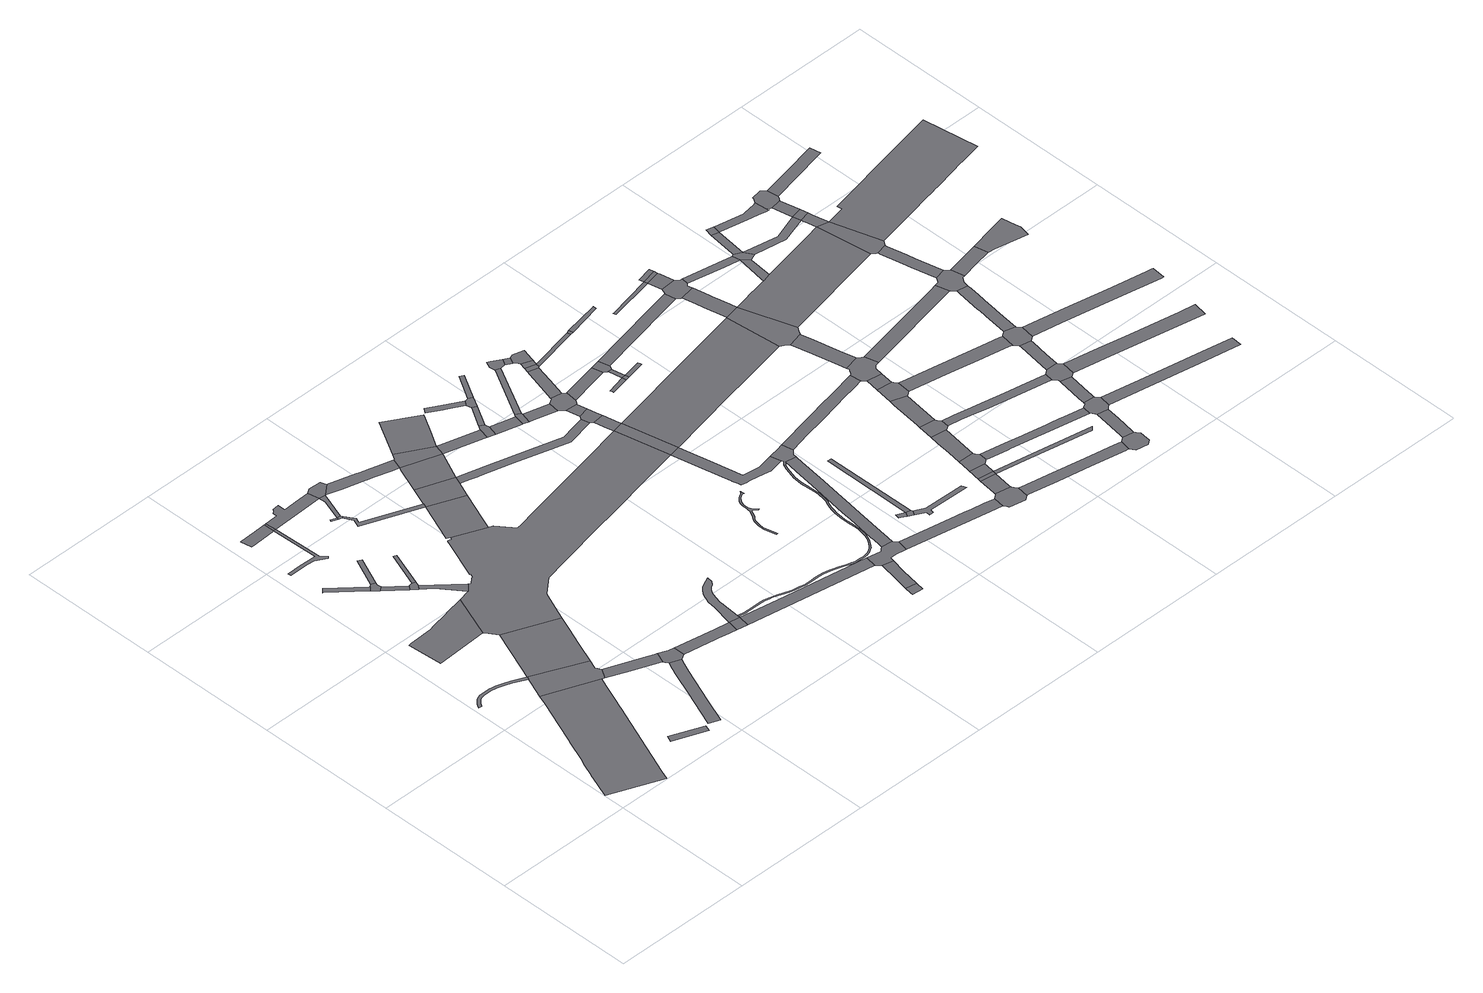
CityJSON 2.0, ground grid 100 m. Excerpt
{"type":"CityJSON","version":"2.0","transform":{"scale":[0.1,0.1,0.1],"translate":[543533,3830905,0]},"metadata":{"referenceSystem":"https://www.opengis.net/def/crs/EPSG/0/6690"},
"CityObjects":{
"road1":{"type":"Road","attributes":{"function":"3","RoadStructureAttribute.sectionType":"1"},"geometry":[{"type":"MultiSurface","lod":"1","boundaries":[[[0,1,2,3,4,5,6,7,8,9,10,11,12,13,14,15,16,17,18,19,20,21,22]]]}]},
"road2":{"type":"Road","attributes":{"RoadStructureAttribute.sectionType":"1"},"geometry":[{"type":"MultiSurface","lod":"1","boundaries":[[[23,24,25,26,27,28,29,30,31,32,33,34,35,36,37,38,39,40,41,42,43,44,45,46,47,48,49,50,51]]]}]},
"road3":{"type":"Road","attributes":{"RoadStructureAttribute.sectionType":"1"},"geometry":[{"type":"MultiSurface","lod":"1","boundaries":[[[52,53,54,55,56]]]}]},
"road4":{"type":"Road","geometry":[{"type":"MultiSurface","lod":"1","boundaries":[[[51,50,57,0,22,58,59,60,61]]]}]},
"road5":{"type":"Road","attributes":{"function":"3","RoadStructureAttribute.sectionType":"1"},"geometry":[{"type":"MultiSurface","lod":"1","boundaries":[[[62,63,64,65,66,67,68,69,70,71]]]}]},
"road6":{"type":"Road","attributes":{"RoadStructureAttribute.sectionType":"1"},"geometry":[{"type":"MultiSurface","lod":"1","boundaries":[[[72,73,74,75,76,77]]]}]},
"road7":{"type":"Road","geometry":[{"type":"MultiSurface","lod":"1","boundaries":[[[78,77,76,79,80,81,82,83,84]]]}]},
"road8":{"type":"Road","attributes":{"function":"3","RoadStructureAttribute.sectionType":"1"},"geometry":[{"type":"MultiSurface","lod":"1","boundaries":[[[85,86,87,51,61,88,89,90]]]}]},
"road9":{"type":"Road","attributes":{"RoadStructureAttribute.sectionType":"1"},"geometry":[{"type":"MultiSurface","lod":"1","boundaries":[[[91,92,93,94,95,96,97,98,99,100,101,102]]]}]},
"road10":{"type":"Road","attributes":{"RoadStructureAttribute.sectionType":"1"},"geometry":[{"type":"MultiSurface","lod":"1","boundaries":[[[80,79,103,104]]]}]},
"road11":{"type":"Road","attributes":{"RoadStructureAttribute.sectionType":"1"},"geometry":[{"type":"MultiSurface","lod":"1","boundaries":[[[105,106,107,108,109,110,111,112,113,114,115,116,117,118]]]}]},
"road12":{"type":"Road","attributes":{"RoadStructureAttribute.sectionType":"1"},"geometry":[{"type":"MultiSurface","lod":"1","boundaries":[[[119,120,121,122,123,124,125,98]]]}]},
"road13":{"type":"Road","attributes":{"RoadStructureAttribute.sectionType":"1"},"geometry":[{"type":"MultiSurface","lod":"1","boundaries":[[[126,127,59,58,128,129,130,131]]]}]},
"road14":{"type":"Road","attributes":{"RoadStructureAttribute.sectionType":"1"},"geometry":[{"type":"MultiSurface","lod":"1","boundaries":[[[132,133,134,135,78,84]]]}]},
"road15":{"type":"Road","geometry":[{"type":"MultiSurface","lod":"1","boundaries":[[[136,137,138,104,103,139,140,141]]]}]},
"road16":{"type":"Road","geometry":[{"type":"MultiSurface","lod":"1","boundaries":[[[142,119,98,97]]]}]},
"road17":{"type":"Road","geometry":[{"type":"MultiSurface","lod":"1","boundaries":[[[140,139,143,144,145]]]}]},
"road18":{"type":"Road","attributes":{"RoadStructureAttribute.sectionType":"1"},"geometry":[{"type":"MultiSurface","lod":"1","boundaries":[[[146,147,148,149,136,141]]]}]},
"road19":{"type":"Road","geometry":[{"type":"MultiSurface","lod":"1","boundaries":[[[150,151,131,130,152,105,118,153,154]]]}]},
"road20":{"type":"Road","attributes":{"RoadStructureAttribute.sectionType":"1"},"geometry":[{"type":"MultiSurface","lod":"1","boundaries":[[[155,156,157,158,159,160,161,162,142,97,163,164,165]]]}]},
"road21":{"type":"Road","geometry":[{"type":"MultiSurface","lod":"1","boundaries":[[[166,167,168,169]]]}]},
"road22":{"type":"Road","geometry":[{"type":"MultiSurface","lod":"1","boundaries":[[[169,168,170,171,172]]]}]},
"road23":{"type":"Road","attributes":{"RoadStructureAttribute.sectionType":"1"},"geometry":[{"type":"MultiSurface","lod":"1","boundaries":[[[164,173,169,172,174]]]}]},
"road24":{"type":"Road","attributes":{"RoadStructureAttribute.sectionType":"1"},"geometry":[{"type":"MultiSurface","lod":"1","boundaries":[[[175,154,153,176,177,178,179]]]}]},
"road25":{"type":"Road","geometry":[{"type":"MultiSurface","lod":"1","boundaries":[[[180,181,165,164,174,182,183,184,185]]]}]},
"road26":{"type":"Road","attributes":{"RoadStructureAttribute.sectionType":"1"},"geometry":[{"type":"MultiSurface","lod":"1","boundaries":[[[186,187,171,170,188,189,190,191]]]}]},
"road27":{"type":"Road","geometry":[{"type":"MultiSurface","lod":"1","boundaries":[[[179,178,192,193]]]}]},
"road28":{"type":"Road","attributes":{"function":"3","RoadStructureAttribute.sectionType":"1"},"geometry":[{"type":"MultiSurface","lod":"1","boundaries":[[[190,194,195,196,197,198]]]}]},
"road29":{"type":"Road","attributes":{"RoadStructureAttribute.sectionType":"1"},"geometry":[{"type":"MultiSurface","lod":"1","boundaries":[[[199,200,201,202,203,183,182,204,205,206,207,208,209,210,211,212]]]}]},
"road30":{"type":"Road","geometry":[{"type":"MultiSurface","lod":"1","boundaries":[[[213,214,215,216,217,218,219,220,221,222,223,224,225,226,227,228,229,230,231,232,179,193]]]}]},
"road31":{"type":"Road","attributes":{"RoadStructureAttribute.sectionType":"1"},"geometry":[{"type":"MultiSurface","lod":"1","boundaries":[[[195,233,234,235,236,237,238,239,240,241,242,243,244,145,144,62,71,245,85,90,246,247,248,249,250,251,252,253,254,255,256,257,258,259,260,261,262,263,264,265,266,267,268,196]]]}]},
"road32":{"type":"Road","geometry":[{"type":"MultiSurface","lod":"1","boundaries":[[[269,270,191,190,198,271,272]]]}]},
"road33":{"type":"Road","attributes":{"function":"3","RoadStructureAttribute.sectionType":"1"},"geometry":[{"type":"MultiSurface","lod":"1","boundaries":[[[211,273,269,272,274,275]]]}]},
"road34":{"type":"Road","geometry":[{"type":"MultiSurface","lod":"1","boundaries":[[[276,277,212,211,275,278]]]}]},
"road35":{"type":"Road","attributes":{"RoadStructureAttribute.sectionType":"1"},"geometry":[{"type":"MultiSurface","lod":"1","boundaries":[[[279,193,192,280,281]]]}]},
"road36":{"type":"Road","attributes":{"function":"3","RoadStructureAttribute.sectionType":"1"},"geometry":[{"type":"MultiSurface","lod":"1","boundaries":[[[282,276,278,283,284,285]]]}]},
"road37":{"type":"Road","attributes":{"RoadStructureAttribute.sectionType":"1"},"geometry":[{"type":"MultiSurface","lod":"1","boundaries":[[[286,278,275,287,288,289]]]}]},
"road38":{"type":"Road","geometry":[{"type":"MultiSurface","lod":"1","boundaries":[[[290,291,292,293,294,295,296,297,298,299,300,301,302,303,304,305,306,307,308,309,310,311,312,313,314,315,316,317,318,319,320,321,322,323,324,325,326,327,328,329,330,331,332,333,334,335,336,337,338,339,340,341,342,343,344,345,346,347,348,349,350,351,352,353,354,355,356,357,358,359,360,361,362,363,364,365,366,367,368,369,370,371,372,373,374,375,376,377,378,379,380,381,382,383,384,385,386,387,388,389,390,391,392,393,394,395,396,397,398,399,400,401,402,403,404,405,406,407,408,409,410,411,412,413,414,415,416,417,418,419,420,421,422,423]]]}]},
"road39":{"type":"Road","attributes":{"RoadStructureAttribute.sectionType":"1"},"geometry":[{"type":"MultiSurface","lod":"1","boundaries":[[[424,425,426,427,428,429,272,271,430,431,432,433,434,435,436,437]]]}]},
"road40":{"type":"Road","geometry":[{"type":"MultiSurface","lod":"1","boundaries":[[[438,439,440,441,442,443]]]}]},
"road41":{"type":"Road","geometry":[{"type":"MultiSurface","lod":"1","boundaries":[[[444,445,289,288,446,447,448,449]]]}]},
"road42":{"type":"Road","attributes":{"RoadStructureAttribute.sectionType":"1"},"geometry":[{"type":"MultiSurface","lod":"1","boundaries":[[[450,451,452,453,454,455,456,438,443,457,458,459,460,461,462]]]}]},
"road43":{"type":"Road","attributes":{"RoadStructureAttribute.sectionType":"1"},"geometry":[{"type":"MultiSurface","lod":"1","boundaries":[[[463,464,465,466,467,468,469]]]}]},
"road44":{"type":"Road","attributes":{"RoadStructureAttribute.sectionType":"1"},"geometry":[{"type":"MultiSurface","lod":"1","boundaries":[[[470,444,449,471]]]}]},
"road45":{"type":"Road","attributes":{"RoadStructureAttribute.sectionType":"1"},"geometry":[{"type":"MultiSurface","lod":"1","boundaries":[[[472,473,447,446,474,475,476]]]}]},
"road46":{"type":"Road","geometry":[{"type":"MultiSurface","lod":"1","boundaries":[[[477,478,479,480,481,482,483,484,485,486,487,488,489,490,491,492,493,494,495,496,497,498,499,500,501,502,503,504,505,506,507,508,509,510,511,512,513,514,515,516,517,518,519,520,521,522,523,524,525,526,527,528,529,530,531,532,533,534,535,536,537,538,539,540,541,542,543,544,545,546]]]}]},
"road47":{"type":"Road","geometry":[{"type":"MultiSurface","lod":"1","boundaries":[[[547,548,549,550,551,281,280,450,462,552,553,554,555,556,557]]]}]},
"road48":{"type":"Road","geometry":[{"type":"MultiSurface","lod":"1","boundaries":[[[558,559,560,469,468,561,562,470,471,563]]]}]},
"road49":{"type":"Road","geometry":[{"type":"MultiSurface","lod":"1","boundaries":[[[564,565,476,475,566,567,568]]]}]},
"road50":{"type":"Road","attributes":{"RoadStructureAttribute.sectionType":"1"},"geometry":[{"type":"MultiSurface","lod":"1","boundaries":[[[569,567,566,570,571,572]]]}]},
"road51":{"type":"Road","attributes":{"RoadStructureAttribute.sectionType":"1"},"geometry":[{"type":"MultiSurface","lod":"1","boundaries":[[[573,558,563,574]]]}]},
"road52":{"type":"Road","attributes":{"RoadStructureAttribute.sectionType":"1"},"geometry":[{"type":"MultiSurface","lod":"1","boundaries":[[[575,564,568,576]]]}]},
"road53":{"type":"Road","geometry":[{"type":"MultiSurface","lod":"1","boundaries":[[[577,261,260,578]]]}]},
"road54":{"type":"Road","attributes":{"RoadStructureAttribute.sectionType":"1"},"geometry":[{"type":"MultiSurface","lod":"1","boundaries":[[[579,580,581,582,583,261,577]]]}]},
"road55":{"type":"Road","geometry":[{"type":"MultiSurface","lod":"1","boundaries":[[[584,585,586,587,437,436,588,581,580]]]}]},
"road56":{"type":"Road","attributes":{"RoadStructureAttribute.sectionType":"1"},"geometry":[{"type":"MultiSurface","lod":"1","boundaries":[[[589,586,585,590]]]}]},
"road57":{"type":"Road","attributes":{"RoadStructureAttribute.sectionType":"1"},"geometry":[{"type":"MultiSurface","lod":"1","boundaries":[[[591,592,593,594,595,596,597,598,599,600,601,602,603,604,547,557,605,606,607,608,609,610,611,612]]]}]},
"road58":{"type":"Road","geometry":[{"type":"MultiSurface","lod":"1","boundaries":[[[613,614,615,572,571,616,589,590,617,618,619,620,621]]]}]},
"road59":{"type":"Road","attributes":{"RoadStructureAttribute.sectionType":"1"},"geometry":[{"type":"MultiSurface","lod":"1","boundaries":[[[622,623,624,625,626,627,628,578,260,629,630,631,632,633,634,635,636,637,638,639,640]]]}]},
"road60":{"type":"Road","geometry":[{"type":"MultiSurface","lod":"1","boundaries":[[[641,642,643,644,645]]]}]},
"road61":{"type":"Road","geometry":[{"type":"MultiSurface","lod":"1","boundaries":[[[645,644,646,647,648,649]]]}]},
"road62":{"type":"Road","attributes":{"RoadStructureAttribute.sectionType":"1"},"geometry":[{"type":"MultiSurface","lod":"1","boundaries":[[[650,651,652,613,621,653,654]]]}]},
"road63":{"type":"Road","attributes":{"RoadStructureAttribute.sectionType":"1"},"geometry":[{"type":"MultiSurface","lod":"1","boundaries":[[[655,656,657,658,659,660,661,662,556,555,663,664,665,666,667,668]]]}]},
"road64":{"type":"Road","geometry":[{"type":"MultiSurface","lod":"1","boundaries":[[[669,670,671,575,576,672,673,674,675,676,677]]]}]},
"road65":{"type":"Road","attributes":{"RoadStructureAttribute.sectionType":"1"},"geometry":[{"type":"MultiSurface","lod":"1","boundaries":[[[675,674,678,679]]]}]},
"road66":{"type":"Road","geometry":[{"type":"MultiSurface","lod":"1","boundaries":[[[680,650,654,681,682,683,684]]]}]},
"road67":{"type":"Road","geometry":[{"type":"MultiSurface","lod":"1","boundaries":[[[685,686,687,645,649]]]}]},
"road68":{"type":"Road","geometry":[{"type":"MultiSurface","lod":"1","boundaries":[[[688,689,690,640,639,691,290,423,692,693,591,612,694,695]]]}]},
"road69":{"type":"Road","attributes":{"RoadStructureAttribute.sectionType":"1"},"geometry":[{"type":"MultiSurface","lod":"1","boundaries":[[[696,680,684,697,698,699]]]}]},
"road70":{"type":"Road","attributes":{"RoadStructureAttribute.sectionType":"1"},"geometry":[{"type":"MultiSurface","lod":"1","boundaries":[[[700,701,702,703,620,619,704,705,706]]]}]},
"road71":{"type":"Road","geometry":[{"type":"MultiSurface","lod":"1","boundaries":[[[707,708,679,678,709,696,699,710,711]]]}]},
"road72":{"type":"Road","geometry":[{"type":"MultiSurface","lod":"1","boundaries":[[[712,713,714,715,716,717,718,647,646]]]}]},
"road73":{"type":"Road","geometry":[{"type":"MultiSurface","lod":"1","boundaries":[[[719,720,721,722,723]]]}]},
"road74":{"type":"Road","geometry":[{"type":"MultiSurface","lod":"1","boundaries":[[[724,719,723,725]]]}]},
"road75":{"type":"Road","attributes":{"RoadStructureAttribute.sectionType":"1"},"geometry":[{"type":"MultiSurface","lod":"1","boundaries":[[[726,719,724,727]]]}]},
"road76":{"type":"Road","geometry":[{"type":"MultiSurface","lod":"1","boundaries":[[[728,700,706,729,726,727,730,731]]]}]},
"road77":{"type":"Road","attributes":{"RoadStructureAttribute.sectionType":"1"},"geometry":[{"type":"MultiSurface","lod":"1","boundaries":[[[732,684,683,733]]]}]},
"road78":{"type":"Road","attributes":{"RoadStructureAttribute.sectionType":"1"},"geometry":[{"type":"MultiSurface","lod":"1","boundaries":[[[734,735,736,724,725]]]}]},
"road79":{"type":"Road","geometry":[{"type":"MultiSurface","lod":"1","boundaries":[[[737,738,739,740,668,667,741,742,743,744,745,746,747,748,749,750,751,752]]]}]},
"road80":{"type":"Road","attributes":{"RoadStructureAttribute.sectionType":"1"},"geometry":[{"type":"MultiSurface","lod":"1","boundaries":[[[753,754,755,756,757,758,577,578,759,760,761,762,763,764,765]]]}]},
"road81":{"type":"Road","attributes":{"RoadStructureAttribute.sectionType":"1"},"geometry":[{"type":"MultiSurface","lod":"1","boundaries":[[[766,767,737,752,768,769]]]}]},
"road82":{"type":"Road","geometry":[{"type":"MultiSurface","lod":"1","boundaries":[[[770,732,733,771]]]}]},
"road83":{"type":"Road","geometry":[{"type":"MultiSurface","lod":"1","boundaries":[[[772,766,769,773]]]}]},
"road84":{"type":"Road","attributes":{"RoadStructureAttribute.sectionType":"1"},"geometry":[{"type":"MultiSurface","lod":"1","boundaries":[[[774,775,776,772,773,777,778]]]}]},
"road85":{"type":"Road","attributes":{"RoadStructureAttribute.sectionType":"1"},"geometry":[{"type":"MultiSurface","lod":"1","boundaries":[[[779,780,781,782,783,688,695,784,785,786,787,788,789]]]}]},
"road86":{"type":"Road","geometry":[{"type":"MultiSurface","lod":"1","boundaries":[[[790,791,792,774,778,793,794,795,796,797,798,799,800]]]}]},
"road87":{"type":"Road","geometry":[{"type":"MultiSurface","lod":"1","boundaries":[[[801,802,803,804,770,771]]]}]},
"road88":{"type":"Road","attributes":{"RoadStructureAttribute.sectionType":"1"},"geometry":[{"type":"MultiSurface","lod":"1","boundaries":[[[805,806,807,790,800,808]]]}]},
"road89":{"type":"Road","attributes":{"RoadStructureAttribute.sectionType":"1"},"geometry":[{"type":"MultiSurface","lod":"1","boundaries":[[[809,810,811,812,813,814,728,731,815,816,817,818,819,820,821,822]]]}]},
"road90":{"type":"Road","geometry":[{"type":"MultiSurface","lod":"1","boundaries":[[[823,805,808,824,825,826,827,828,829,830]]]}]},
"road91":{"type":"Road","attributes":{"RoadStructureAttribute.sectionType":"1"},"geometry":[{"type":"MultiSurface","lod":"1","boundaries":[[[831,832,833,834,835,748,747,836,837,838,839,840,841,842,843]]]}]},
"road92":{"type":"Road","attributes":{"RoadStructureAttribute.sectionType":"1"},"geometry":[{"type":"MultiSurface","lod":"1","boundaries":[[[844,845,846,823,830,847]]]}]},
"road93":{"type":"Road","attributes":{"RoadStructureAttribute.sectionType":"1"},"geometry":[{"type":"MultiSurface","lod":"1","boundaries":[[[848,849,850,851,773,769]]]}]},
"road94":{"type":"Road","geometry":[{"type":"MultiSurface","lod":"1","boundaries":[[[852,844,847,853,854,855,856,857,858,859]]]}]},
"road95":{"type":"Road","attributes":{"RoadStructureAttribute.sectionType":"1"},"geometry":[{"type":"MultiSurface","lod":"1","boundaries":[[[860,861,862,863,864,865]]]}]},
"road96":{"type":"Road","attributes":{"RoadStructureAttribute.sectionType":"1"},"geometry":[{"type":"MultiSurface","lod":"1","boundaries":[[[866,852,859,867]]]}]},
"road97":{"type":"Road","attributes":{"RoadStructureAttribute.sectionType":"1"},"geometry":[{"type":"MultiSurface","lod":"1","boundaries":[[[868,869,870,871,872,873,874,875,797,796,876,877,878,879,880,881]]]}]},
"road98":{"type":"Road","geometry":[{"type":"MultiSurface","lod":"1","boundaries":[[[882,883,884,885,886,887,888,779,789,889,866,867,890,891,892,893,894,895,896]]]}]},
"road99":{"type":"Road","attributes":{"RoadStructureAttribute.sectionType":"1"},"geometry":[{"type":"MultiSurface","lod":"1","boundaries":[[[897,898,899,900,901,902,885,884]]]}]},
"road100":{"type":"Road","geometry":[{"type":"MultiSurface","lod":"1","boundaries":[[[903,904,753,765,905,906,900,899,907,908,909]]]}]},
"road101":{"type":"Road","attributes":{"RoadStructureAttribute.sectionType":"1"},"geometry":[{"type":"MultiSurface","lod":"1","boundaries":[[[910,911,912,913,914,915,916,917,918,904,903]]]}]},
"road102":{"type":"Road","geometry":[{"type":"MultiSurface","lod":"1","boundaries":[[[919,920,921,922,923,924,925,809,822,926,915,914,927,928,929,930,931]]]}]},
"road103":{"type":"Road","attributes":{"RoadStructureAttribute.sectionType":"1"},"geometry":[{"type":"MultiSurface","lod":"1","boundaries":[[[932,933,934,935,936,827,826,937,938,939,940,941,942,943]]]}]},
"road104":{"type":"Road","attributes":{"RoadStructureAttribute.sectionType":"1"},"geometry":[{"type":"MultiSurface","lod":"1","boundaries":[[[944,945,865,946,923,922]]]}]},
"road105":{"type":"Road","geometry":[{"type":"MultiSurface","lod":"1","boundaries":[[[947,860,865,945]]]}]},
"road106":{"type":"Road","geometry":[{"type":"MultiSurface","lod":"1","boundaries":[[[948,949,950,860,947]]]}]},
"road107":{"type":"Road","geometry":[{"type":"MultiSurface","lod":"1","boundaries":[[[951,952,843,842,953,954,955,956,957,958,959]]]}]},
"road108":{"type":"Road","attributes":{"RoadStructureAttribute.sectionType":"1"},"geometry":[{"type":"MultiSurface","lod":"1","boundaries":[[[960,961,951,959,962,963,964,965]]]}]},
"road109":{"type":"Road","attributes":{"RoadStructureAttribute.sectionType":"1"},"geometry":[{"type":"MultiSurface","lod":"1","boundaries":[[[966,967,968,969,856,855,970,971,972,973,974,975,976,977]]]}]},
"road110":{"type":"Road","geometry":[{"type":"MultiSurface","lod":"1","boundaries":[[[978,979,980,881,880,981,982,983,960,965,984,985,986,987,988,989]]]}]},
"road111":{"type":"Road","attributes":{"RoadStructureAttribute.sectionType":"1"},"geometry":[{"type":"MultiSurface","lod":"1","boundaries":[[[990,931,930,991,992,993,994]]]}]},
"road112":{"type":"Road","attributes":{"RoadStructureAttribute.sectionType":"1"},"geometry":[{"type":"MultiSurface","lod":"1","boundaries":[[[995,996,997,998,999,978,989,1000,1001,1002,1003,1004]]]}]},
"road113":{"type":"Road","attributes":{"RoadStructureAttribute.sectionType":"1"},"geometry":[{"type":"MultiSurface","lod":"1","boundaries":[[[1005,1006,1007,1008,1009,896,895,1010,1011,1012,1013,1014]]]}]},
"road114":{"type":"Road","attributes":{"RoadStructureAttribute.sectionType":"1"},"geometry":[{"type":"MultiSurface","lod":"1","boundaries":[[[993,1015,1016,1017,1018,1019,1020]]]}]},
"road115":{"type":"Road","geometry":[{"type":"MultiSurface","lod":"1","boundaries":[[[1021,1022,1023,1024,943,942,1025,1026,995,1004,1027,1028,1029]]]}]},
"road116":{"type":"Road","geometry":[{"type":"MultiSurface","lod":"1","boundaries":[[[1030,1031,1032,1033,1018,1017,1034,1035,1036,903,909,1037,1038,1039,1040,1041,1042,1043,1044,1045]]]}]},
"road117":{"type":"Road","geometry":[{"type":"MultiSurface","lod":"1","boundaries":[[[1046,994,993,1020,1047,1048,1049,1050]]]}]},
"road118":{"type":"Road","attributes":{"RoadStructureAttribute.sectionType":"1"},"geometry":[{"type":"MultiSurface","lod":"1","boundaries":[[[1051,1052,1022,1021,1053,1054,1055]]]}]},
"road119":{"type":"Road","attributes":{"RoadStructureAttribute.sectionType":"1"},"geometry":[{"type":"MultiSurface","lod":"1","boundaries":[[[1056,1057,1046,1050,1058,1059]]]}]},
"road120":{"type":"Road","geometry":[{"type":"MultiSurface","lod":"1","boundaries":[[[1060,1056,1059,1061]]]}]},
"road121":{"type":"Road","geometry":[{"type":"MultiSurface","lod":"1","boundaries":[[[1062,1063,1064,977,976,1065,1066,1051,1055,1067,1068,1069]]]}]},
"road122":{"type":"Road","attributes":{"RoadStructureAttribute.sectionType":"1"},"geometry":[{"type":"MultiSurface","lod":"1","boundaries":[[[1070,1071,1050,1049,1072,1073]]]}]},
"road123":{"type":"Road","attributes":{"RoadStructureAttribute.sectionType":"1"},"geometry":[{"type":"MultiSurface","lod":"1","boundaries":[[[1074,1075,1076,1077,1078,1079,1062,1069,1080,1081,1082,1083,1084,1085,1086]]]}]},
"road124":{"type":"Road","attributes":{"RoadStructureAttribute.sectionType":"1"},"geometry":[{"type":"MultiSurface","lod":"1","boundaries":[[[1087,1088,987,986,1089,1090,1091,1092]]]}]},
"road125":{"type":"Road","attributes":{"RoadStructureAttribute.sectionType":"1"},"geometry":[{"type":"MultiSurface","lod":"1","boundaries":[[[1093,1094,1095,1096,1061,1059,1097,1098,1099,1100,1101,1102,1103,1104,1105]]]}]},
"road126":{"type":"Road","geometry":[{"type":"MultiSurface","lod":"1","boundaries":[[[1106,1107,1108,1005,1014,1109,1110,1074,1086,1111,1112,1113,1114]]]}]},
"road127":{"type":"Road","attributes":{"RoadStructureAttribute.sectionType":"1"},"geometry":[{"type":"MultiSurface","lod":"1","boundaries":[[[1115,1116,1117,1118,1119,1120,1121,1122,1123,1124,1107,1106]]]}]},
"road128":{"type":"Road","attributes":{"RoadStructureAttribute.sectionType":"1"},"geometry":[{"type":"MultiSurface","lod":"1","boundaries":[[[1125,1126,1127,1029,1028,1128,1129,1130,1131]]]}]},
"road129":{"type":"Road","geometry":[{"type":"MultiSurface","lod":"1","boundaries":[[[1030,1045,1132,1120,1119,1133,1134,1135]]]}]},
"road130":{"type":"Road","attributes":{"RoadStructureAttribute.sectionType":"1"},"geometry":[{"type":"MultiSurface","lod":"1","boundaries":[[[1136,1137,1138,1073,1139,1140,1141,1030,1135]]]}]},
"road131":{"type":"Road","geometry":[{"type":"MultiSurface","lod":"1","boundaries":[[[1142,1070,1073,1138]]]}]},
"road132":{"type":"Road","attributes":{"RoadStructureAttribute.sectionType":"1"},"geometry":[{"type":"MultiSurface","lod":"1","boundaries":[[[1143,1144,1145,1070,1142]]]}]},
"road133":{"type":"Road","geometry":[{"type":"MultiSurface","lod":"1","boundaries":[[[1146,1147,1148,1149,1150,1151,1105,1104,1152,1153,1144,1143,1154,1155,1156]]]}]},
"road134":{"type":"Road","attributes":{"RoadStructureAttribute.sectionType":"1"},"geometry":[{"type":"MultiSurface","lod":"1","boundaries":[[[1157,1158,1114,1113,1159,1160]]]}]},
"road135":{"type":"Road","attributes":{"RoadStructureAttribute.sectionType":"1"},"geometry":[{"type":"MultiSurface","lod":"1","boundaries":[[[1161,1162,1163,1164,1068,1067,1165,1166,1167,1168,1169]]]}]},
"road136":{"type":"Road","attributes":{"RoadStructureAttribute.sectionType":"1"},"geometry":[{"type":"MultiSurface","lod":"1","boundaries":[[[1170,1171,1172,1173,1156,1155,1174,1175]]]}]},
"road137":{"type":"Road","geometry":[{"type":"MultiSurface","lod":"1","boundaries":[[[1176,1177,1157,1160,1178,1179,1180,1181,1182]]]}]},
"road138":{"type":"Road","attributes":{"RoadStructureAttribute.sectionType":"1"},"geometry":[{"type":"MultiSurface","lod":"1","boundaries":[[[1183,1184,1185,1186,1187,1188,1189,1190,1191,1192,1135,1134,1193,1194,1195,1196,1197,1198,1199,1200,1201,1202,1203]]]}]}
},
"vertices":[
[369,1068,0],[348,1015,0],[340,996,0],[268,814,0],[209,667,0],[197,637,0],[139,491,0],[116,436,0],[79,345,0],[75,336,0],[71,325,0],[30,221,0],[5,156,0],[377,8,0],[401,73,0],[458,215,0],[546,434,0],[607,588,0],[629,641,0],[641,672,0],[661,723,0],[712,848,0],[742,919,0],
[347,1286,0],[298,1305,0],[249,1321,0],[234,1324,0],[204,1328,0],[178,1329,0],[140,1329,0],[120,1326,0],[102,1320,0],[82,1309,0],[64,1291,0],[57,1284,0],[42,1260,0],[38,1253,0],[59,1250,0],[74,1272,0],[78,1277,0],[95,1293,0],[110,1302,0],[125,1307,0],[142,1309,0],[177,1309,0],[203,1308,0],[230,1305,0],[244,1301,0],[292,1287,0],[339,1268,0],[432,1225,0],[439,1244,0],
[649,270,0],[640,249,0],[632,228,0],[860,135,0],[875,178,0],
[419,1195,0],[760,912,0],[801,981,0],[782,1021,0],[806,1083,0],
[653,2023,0],[518,1995,0],[500,1992,0],[375,1967,0],[339,1959,0],[167,1948,0],[157,1947,0],[147,1946,0],[163,1698,0],[537,1716,0],
[355,2485,0],[147,2676,0],[120,2647,0],[121,2648,0],[330,2458,0],[357,2486,0],
[375,2500,0],[374,2418,0],[403,2441,0],[403,2444,0],[402,2446,0],[398,2468,0],[406,2487,0],
[594,1630,0],[542,1498,0],[471,1324,0],[869,1241,0],[926,1382,0],[965,1479,0],
[239,2892,0],[289,2887,0],[364,2843,0],[371,2851,0],[377,2858,0],[341,2893,0],[328,3251,0],[313,3251,0],[321,2912,0],[196,2916,0],[97,2915,0],[99,2890,0],
[506,2301,0],[530,2327,0],
[1126,737,0],[1107,694,0],[1099,676,0],[1087,645,0],[1076,618,0],[1019,473,0],[904,187,0],[979,157,0],[1046,327,0],[1156,601,0],[1175,646,0],[1184,667,0],[1188,677,0],[1202,708,0],
[309,3329,0],[225,3325,0],[107,3319,0],[103,3319,0],[116,3240,0],[122,3240,0],[300,3250,0],
[1122,853,0],[1087,867,0],[915,850,0],[1093,779,0],[1108,773,0],[1138,847,0],
[496,2692,0],[483,2699,0],[471,2706,0],[470,2705,0],
[557,2332,0],[549,2331,0],[533,2328,0],[546,2266,0],[570,2292,0],[581,2324,0],
[324,3330,0],
[617,2203,0],[742,2042,0],[788,2092,0],
[671,2577,0],[672,2578,0],[661,2581,0],[649,2583,0],
[1207,819,0],[1194,824,0],[1114,759,0],[1243,730,0],[1245,812,0],
[622,3345,0],[494,3339,0],[496,3396,0],[449,3391,0],[437,3378,0],[422,3368,0],[422,3361,0],[419,3335,0],[526,3261,0],[712,3270,0],[696,3349,0],
[620,3084,0],[614,3068,0],[657,3053,0],[662,3069,0],
[681,3045,0],[695,3053,0],[688,3066,0],
[716,3221,0],[757,3264,0],
[1536,762,0],[1535,680,0],[1537,680,0],[1624,665,0],[1639,744,0],
[731,3373,0],[730,3372,0],[759,3264,0],[833,3326,0],[825,3348,0],[819,3366,0],
[723,2945,0],[737,2983,0],[718,2981,0],[697,2923,0],[1104,2764,0],[1115,2792,0],
[1703,652,0],[1717,731,0],
[989,2476,0],[1015,2465,0],[1235,2368,0],[1269,2453,0],[1354,2663,0],
[1192,3223,0],[1094,3251,0],[1078,3256,0],[1051,3263,0],[1028,3270,0],[866,3232,0],[1030,3186,0],[1033,3185,0],[1041,3183,0],[1065,3176,0],[1073,3174,0],[1195,3138,0],[1245,3124,0],[1273,3202,0],
[1732,905,0],[1733,917,0],[1741,956,0],[1751,986,0],[1753,993,0],[1765,1015,0],[1777,1031,0],[1790,1044,0],[1808,1056,0],[1830,1082,0],[1836,1119,0],[1783,1099,0],[1752,1080,0],[1733,1061,0],[1716,1039,0],[1702,1011,0],[1697,1000,0],[1686,965,0],[1678,923,0],[1676,908,0],
[1006,2446,0],[993,2450,0],[980,2455,0],[978,2451,0],[965,2418,0],[858,2146,0],[862,2144,0],[857,2130,0],[850,2112,0],[843,2114,0],[803,2078,0],[798,2083,0],[542,1707,0],[1020,1614,0],[1053,1696,0],[1054,1697,0],[1165,1790,0],[1336,1828,0],[1493,1861,0],[1525,1868,0],[1534,1870,0],[1742,1914,0],[1808,1927,0],[1941,1955,0],[2151,1998,0],[2325,2035,0],[2371,2045,0],[2470,2066,0],[2386,2457,0],[2099,2396,0],[1821,2337,0],[1564,2284,0],[1521,2275,0],[1396,2249,0],[1358,2242,0],[1266,2359,0],
[1165,2920,0],[1116,2797,0],[1399,2774,0],[1422,2829,0],
[1238,3107,0],[1513,3026,0],[1516,3032,0],
[1303,3242,0],[1279,3200,0],[1538,3108,0],
[1991,685,0],[2620,498,0],[2633,578,0],
[1452,3501,0],[1607,3225,0],[1683,3355,0],[1689,3365,0],
[1669,3071,0],[1790,2956,0],[1808,2951,0],[1829,3028,0],
[2881,1526,0],[2866,1490,0],[2857,1460,0],[2848,1430,0],[2841,1401,0],[2836,1355,0],[2835,1318,0],[2836,1295,0],[2840,1206,0],[2840,1190,0],[2831,1139,0],[2827,1118,0],[2814,1086,0],[2804,1060,0],[2796,1034,0],[2788,998,0],[2782,952,0],[2780,919,0],[2782,863,0],[2783,834,0],[2782,796,0],[2778,768,0],[2775,748,0],[2768,725,0],[2756,699,0],[2753,692,0],[2744,678,0],[2734,662,0],[2723,647,0],[2710,634,0],[2695,623,0],[2682,615,0],[2666,609,0],[2651,605,0],[2637,603,0],[2622,602,0],[2608,602,0],[2587,604,0],[2563,607,0],[2540,612,0],[2508,622,0],[2486,631,0],[2456,641,0],[2429,650,0],[2402,658,0],[2376,664,0],[2350,668,0],[2324,670,0],[2304,671,0],[2284,671,0],[2260,669,0],[2233,669,0],[2205,670,0],[2169,677,0],[2124,686,0],[2107,689,0],[2067,703,0],[2016,720,0],[1984,731,0],[1964,736,0],[1931,743,0],[1910,744,0],[1863,745,0],[1803,745,0],[1792,744,0],[1774,745,0],[1722,753,0],[1720,743,0],[1773,735,0],[1792,734,0],[1803,735,0],[1863,735,0],[1909,734,0],[1930,733,0],[1962,726,0],[1982,722,0],[2013,711,0],[2063,693,0],[2086,686,0],[2121,677,0],[2167,667,0],[2204,660,0],[2232,659,0],[2260,659,0],[2284,661,0],[2304,661,0],[2323,660,0],[2349,658,0],[2374,654,0],[2400,648,0],[2426,641,0],[2453,632,0],[2482,621,0],[2505,613,0],[2537,602,0],[2561,597,0],[2586,594,0],[2607,592,0],[2622,592,0],[2638,593,0],[2653,595,0],[2669,599,0],[2686,606,0],[2701,615,0],[2717,626,0],[2730,640,0],[2743,657,0],[2753,673,0],[2764,693,0],[2765,695,0],[2777,721,0],[2785,746,0],[2788,767,0],[2792,796,0],[2793,834,0],[2792,863,0],[2790,919,0],[2792,951,0],[2798,996,0],[2806,1031,0],[2813,1057,0],[2823,1082,0],[2836,1115,0],[2841,1137,0],[2850,1189,0],[2850,1207,0],[2846,1295,0],[2845,1318,0],[2846,1354,0],[2851,1399,0],[2858,1428,0],[2866,1457,0],[2876,1487,0],[2887,1516,0],
[2230,2651,0],[2139,2631,0],[1924,2689,0],[1639,2767,0],[1516,2801,0],[1431,2824,0],[1469,2752,0],[1516,2739,0],[1547,2731,0],[1758,2674,0],[1937,2624,0],[2136,2569,0],[2333,2612,0],[2321,2672,0],
[2603,219,0],[2594,169,0],[2593,164,0],[2592,151,0],[2672,145,0],[2682,205,0],
[1849,3061,0],[1843,3052,0],[1866,2936,0],[1886,3012,0],[1880,3040,0],[1880,3043,0],
[2650,466,0],[2649,459,0],[2647,451,0],[2642,427,0],[2628,352,0],[2621,319,0],[2612,268,0],[2683,215,0],[2686,232,0],[2689,254,0],[2709,359,0],[2725,435,0],[2728,445,0],
[1823,3350,0],[1731,3404,0],[1707,3369,0],[1803,3315,0],[1815,3309,0],[1925,3248,0],[1952,3276,0],
[1938,3208,0],[1966,3192,0],
[2058,2965,0],[1956,2993,0],[2041,2888,0],[2046,2887,0],[2064,2964,0],
[2497,1512,0],[2479,1500,0],[2463,1481,0],[2451,1460,0],[2447,1442,0],[2445,1408,0],[2445,1401,0],[2445,1395,0],[2444,1389,0],[2443,1383,0],[2443,1378,0],[2442,1372,0],[2440,1366,0],[2427,1339,0],[2418,1323,0],[2404,1306,0],[2397,1295,0],[2393,1283,0],[2385,1243,0],[2383,1214,0],[2385,1193,0],[2398,1134,0],[2406,1108,0],[2416,1111,0],[2408,1137,0],[2394,1195,0],[2393,1214,0],[2395,1242,0],[2403,1281,0],[2406,1291,0],[2412,1300,0],[2427,1317,0],[2435,1334,0],[2449,1361,0],[2451,1363,0],[2453,1365,0],[2456,1366,0],[2459,1366,0],[2462,1366,0],[2464,1365,0],[2467,1364,0],[2487,1340,0],[2495,1347,0],[2474,1370,0],[2470,1375,0],[2466,1379,0],[2463,1384,0],[2460,1390,0],[2458,1395,0],[2456,1401,0],[2455,1407,0],[2457,1440,0],[2461,1456,0],[2471,1475,0],[2486,1492,0],[2502,1504,0],[2516,1511,0],[2520,1512,0],[2523,1513,0],[2527,1512,0],[2531,1511,0],[2533,1508,0],[2530,1540,0],[2529,1537,0],[2527,1533,0],[2525,1530,0],[2522,1526,0],[2519,1524,0],[2516,1521,0],[2512,1520,0],
[2769,588,0],[2768,585,0],[2753,575,0],[2736,561,0],[2671,572,0],[2735,480,0],[2785,479,0],[2831,470,0],[2855,466,0],[2870,547,0],[2847,579,0],
[1980,3284,0],[1975,3282,0],[1954,3276,0],[1926,3247,0],[1936,3213,0],[2009,3267,0],
[2073,2982,0],[2068,2973,0],[2087,2876,0],[2108,2953,0],[2108,2962,0],
[2123,2949,0],[2117,2868,0],[2278,2824,0],[2287,2903,0],
[2085,3462,0],[2113,3447,0],
[2279,3352,0],[2312,3337,0],
[2465,2475,0],[2550,2082,0],
[2461,2493,0],[2437,2607,0],[2358,2599,0],[2359,2591,0],[2377,2503,0],
[2426,2656,0],[2415,2712,0],[2337,2696,0],[2322,2673,0],[2335,2611,0],
[2316,2790,0],[2400,2785,0],
[2910,1536,0],[2901,1487,0],[2892,1429,0],[2886,1393,0],[2869,1275,0],[2862,1225,0],[2854,1169,0],[2839,1073,0],[2830,1018,0],[2819,940,0],[2813,894,0],[2783,693,0],[2779,662,0],[2772,607,0],[2859,663,0],[2863,694,0],[2900,942,0],[2915,1043,0],[2920,1074,0],[2947,1255,0],[2978,1469,0],[2986,1525,0],
[2330,2934,0],[2328,2926,0],[2288,2903,0],[2287,2822,0],[2407,2795,0],[2412,2803,0],[2420,2816,0],[2431,2901,0],[2409,2921,0],
[2832,1626,0],[2805,1620,0],[2767,1612,0],[2649,1628,0],[2644,1629,0],[2601,1840,0],[2561,2026,0],[2506,1896,0],[2546,1709,0],[2559,1643,0],[2560,1639,0],[2570,1597,0],[2574,1575,0],[2616,1569,0],[2640,1566,0],[2742,1550,0],[2791,1542,0],[2895,1561,0],[2879,1636,0],
[3032,732,0],[3025,702,0],[3037,695,0],[3072,676,0],[3090,708,0],
[3110,654,0],[3128,686,0],[3123,696,0],[3123,698,0],
[2401,3199,0],[2395,3179,0],[2359,3045,0],[2441,3057,0],[2474,3179,0],
[3482,434,0],[3392,450,0],[3360,457,0],[3302,467,0],[3279,471,0],[3123,499,0],[3011,520,0],[2940,533,0],[2925,453,0],[3138,413,0],[3312,382,0],[3456,355,0],[3538,339,0],[3551,420,0],
[2291,3437,0],[2272,3390,0],[2278,3354,0],[2314,3339,0],[2317,3340,0],[2351,3343,0],[2376,3387,0],[2329,3414,0],[2313,3424,0],
[2393,3319,0],[2418,3363,0],
[2411,3235,0],[2476,3185,0],[2478,3186,0],[2484,3187,0],[2486,3214,0],
[3121,1363,0],[3091,1365,0],[3090,995,0],
[3003,1662,0],[2986,1659,0],[2972,1655,0],[2903,1547,0],[2904,1533,0],[2909,1537,0],[2990,1553,0],[3020,1583,0],
[2425,3284,0],[2489,3222,0],[2494,3237,0],[2498,3251,0],
[2698,2957,0],[2644,2945,0],[2591,2934,0],[2587,2934,0],[2604,2855,0],[2708,2878,0],[2715,2879,0],
[2447,3375,0],[2436,3370,0],[2413,3308,0],[2502,3266,0],[2524,3354,0],
[3178,616,0],[3176,589,0],[3206,589,0],[3213,619,0],[3508,612,0],[3493,642,0],[3203,649,0],
[2760,2764,0],[2627,2733,0],[2630,2720,0],[2633,2708,0],[2766,2735,0],
[2790,2767,0],[2795,2741,0],
[2744,2864,0],[2771,2862,0],
[2767,2972,0],[2739,2866,0],[2772,2864,0],[2784,2894,0],
[2819,3287,0],[2825,3261,0],
[2930,2768,0],[2927,2782,0],[2924,2796,0],
[3588,449,0],[3587,445,0],[3581,441,0],[3573,436,0],[3555,317,0],[3561,309,0],[3565,305,0],[3674,282,0],[3679,286,0],[3689,292,0],[3710,308,0],[3720,390,0],[3706,411,0],[3699,421,0],[3696,426,0],[3695,428,0],
[3587,2711,0],[3327,2657,0],[3264,2643,0],[3164,2622,0],[2979,2584,0],[2690,2522,0],[2569,2085,0],[2785,2131,0],[3121,2202,0],[3247,2228,0],[3347,2248,0],[3476,2275,0],[3624,2306,0],
[3607,591,0],[3590,465,0],[3698,447,0],[3718,575,0],
[2842,3295,0],[2848,3265,0],
[3611,618,0],[3722,603,0],
[3623,701,0],[3619,671,0],[3614,640,0],[3732,672,0],[3733,684,0],
[3738,1820,0],[3553,1781,0],[3484,1766,0],[3476,1764,0],[3286,1724,0],[3173,1617,0],[3324,1649,0],[3493,1686,0],[3560,1701,0],[3679,1726,0],[3744,1740,0],
[3639,804,0],[3636,788,0],[3635,776,0],[3739,687,0],[3761,703,0],[3762,703,0],[3768,707,0],[3775,768,0],[3770,769,0],[3757,791,0],[3750,804,0],
[3099,3320,0],[3098,3332,0],[3096,3345,0],[3095,3344,0],
[3679,1080,0],[3670,1016,0],[3653,905,0],[3790,1064,0],
[3481,3125,0],[3304,3087,0],[3246,3075,0],[3095,3043,0],[2936,3009,0],[2828,2985,0],[2837,2905,0],[2844,2907,0],[3001,2940,0],[3112,2964,0],[3165,2976,0],[3192,2982,0],[3248,2994,0],[3494,3047,0],
[3695,1193,0],[3795,1067,0],[3820,1083,0],[3823,1084,0],[3831,1143,0],[3828,1144,0],[3812,1167,0],[3806,1177,0],
[4434,255,0],[4399,261,0],[4200,299,0],[3928,350,0],[3741,385,0],[3727,305,0],[3929,267,0],[4170,223,0],[4385,183,0],[4417,177,0],[4420,176,0],[4437,173,0],[4452,251,0],
[3738,1484,0],[3731,1442,0],[3699,1220,0],[3846,1448,0],
[3926,536,0],[4402,448,0],[4429,474,0],[3926,564,0],
[3757,1614,0],[3850,1451,0],[3866,1462,0],[3878,1470,0],[3891,1569,0],[3881,1581,0],[3871,1593,0],[3866,1598,0],
[3471,3288,0],[3139,3215,0],[3138,3215,0],[3141,3206,0],[3145,3198,0],[3476,3265,0],
[3772,1712,0],[3880,1696,0],
[4402,648,0],[4334,661,0],[4281,671,0],[4251,677,0],[4092,706,0],[4079,708,0],[3979,727,0],[3924,739,0],[3790,703,0],[3925,677,0],[3942,674,0],[4343,597,0],[4502,568,0],[4509,627,0],
[3901,1888,0],[3881,1900,0],[3875,1904,0],[3768,1880,0],[3772,1860,0],[3768,1854,0],[3747,1822,0],[3767,1717,0],[3889,1757,0],[3893,1762,0],[3895,1764,0],[3903,1773,0],[3914,1777,0],[3940,1782,0],[3913,1880,0],
[3849,2025,0],[3805,2227,0],[3790,2293,0],[3683,2268,0],[3716,2115,0],[3750,1959,0],
[3699,2733,0],[3592,2712,0],[3651,2289,0],[3682,2269,0],[3790,2294,0],[3807,2322,0],[3825,2351,0],
[3688,2786,0],[3674,2853,0],[3662,2913,0],[3658,2934,0],[3634,3045,0],[3527,3023,0],[3542,2952,0],[3547,2927,0],[3558,2873,0],
[3638,3149,0],[3627,3151,0],[3618,3161,0],[3606,3173,0],[3497,3162,0],[3494,3154,0],[3484,3126,0],[3521,3027,0],[3627,3081,0],[3627,3082,0],[3629,3084,0],[3640,3096,0],[3649,3147,0],
[4394,1036,0],[4276,1058,0],[4115,1090,0],[4019,1108,0],[3921,1127,0],[3921,1068,0],[4027,1047,0],[4106,1029,0],[4304,990,0],[4377,976,0],[4556,943,0],[4566,1003,0],
[3586,3273,0],[3583,3287,0],[3477,3262,0],
[3578,3313,0],
[3571,3346,0],[3463,3324,0],[3469,3296,0],
[4487,275,0],[4455,254,0],[4462,137,0],[4547,122,0],[4579,146,0],[4591,226,0],[4572,249,0],[4565,258,0],[4566,260,0],
[4526,530,0],[4491,296,0],[4582,367,0],[4587,397,0],[4590,418,0],[4604,516,0],
[4609,1433,0],[4485,1456,0],[4137,1522,0],[3916,1563,0],[3917,1463,0],[4069,1435,0],[4179,1415,0],[4373,1377,0],[4451,1363,0],[4591,1336,0],[4614,1330,0],[4630,1430,0],
[4544,660,0],[4543,648,0],[4514,629,0],[4505,567,0],[4520,542,0],[4526,533,0],[4606,518,0],[4615,525,0],[4636,541,0],[4649,621,0],[4632,644,0],[4625,654,0],
[3901,3100,0],[3901,3046,0],[3999,3026,0],[4015,3023,0],[4004,3079,0],
[4582,898,0],[4580,888,0],[4553,710,0],[4548,680,0],[4545,661,0],[4625,660,0],[4628,681,0],[4633,711,0],[4658,870,0],[4659,875,0],
[4671,2039,0],[4623,2028,0],[4395,1980,0],[4122,1923,0],[3918,1881,0],[4138,1825,0],[4217,1843,0],[4431,1888,0],[4505,1903,0],[4700,1943,0],
[3982,2814,0],[3980,2803,0],[3978,2791,0],[4044,2807,0],[4046,2826,0],[4062,2979,0],
[4682,1028,0],[4600,1028,0],[4578,1012,0],[4568,1005,0],[4558,942,0],[4583,909,0],[4682,890,0],[4693,897,0],[4707,998,0],
[4549,2914,0],[4451,2893,0],[4235,2847,0],[4053,2809,0],[3904,2776,0],[3834,2762,0],[3799,2754,0],[3908,2367,0],[3942,2375,0],[4016,2391,0],[4155,2419,0],[4268,2445,0],[4396,2471,0],[4467,2485,0],[4535,2500,0],[4604,2514,0],
[4024,3090,0],[4076,2984,0],[4084,2987,0],[4112,2997,0],[4074,3062,0],
[4641,1295,0],[4639,1276,0],[4698,1133,0],[4718,1265,0],[4720,1280,0],
[4052,3303,0],[4025,3105,0],[4078,3096,0],[4106,3291,0],
[4064,3359,0],[4118,3348,0],
[4664,1454,0],[4643,1439,0],[4641,1438,0],[4623,1319,0],[4625,1316,0],[4754,1306,0],[4770,1404,0],[4744,1434,0],
[4514,3079,0],[4327,3014,0],[4340,2962,0],[4526,3022,0],
[4728,1911,0],[4724,1879,0],[4700,1707,0],[4697,1681,0],[4691,1638,0],[4690,1632,0],[4761,1555,0],[4770,1627,0],[4777,1676,0],[4780,1696,0],[4794,1795,0],[4803,1868,0],[4808,1899,0],
[5374,491,0],[4928,572,0],[4925,489,0],[5285,423,0],[5579,371,0],[5586,452,0],
[4421,3321,0],[4397,3318,0],[4328,3306,0],[4128,3346,0],[4116,3288,0],[4302,3252,0],[4379,3237,0],[4441,3225,0],[4447,3224,0],[4458,3222,0],[4457,3227,0],[4453,3243,0],[4445,3326,0],
[4804,2099,0],[4726,2081,0],[4703,2045,0],[4708,1935,0],[4711,1931,0],[4815,1941,0],[4839,1973,0],[4859,1978,0],[4839,2074,0],
[4761,2301,0],[4750,2354,0],[4720,2494,0],[4718,2505,0],[4718,2507,0],[4641,2487,0],[4642,2482,0],[4642,2478,0],[4672,2338,0],[4689,2257,0],
[5532,841,0],[5177,908,0],[4926,956,0],[4920,854,0],[5269,788,0],[5627,721,0],[5643,821,0],
[4630,2495,0],[4723,2514,0],[4741,2543,0],[4635,2895,0],
[4631,2913,0],[4609,3012,0],[4603,3038,0],[4527,3018,0],[4529,3007,0],[4532,2995,0],
[4591,3095,0],
[4562,3237,0],[4484,3223,0],[4510,3097,0],
[4557,3371,0],[4545,3382,0],[4544,3383,0],[4466,3371,0],[4467,3361,0],[4460,3350,0],[4475,3230,0],[4483,3225,0],[4570,3251,0],[4584,3273,0],[4574,3354,0],
[5088,2126,0],[4959,2098,0],[4979,2003,0],[5108,2030,0],
[5689,1231,0],[5653,1238,0],[5373,1290,0],[5076,1346,0],[4961,1266,0],[5365,1191,0],[5669,1133,0],[5688,1130,0],[5699,1231,0],
[5026,3450,0],[4995,3443,0],[4980,3440,0],[4828,3408,0],[4998,3362,0],[5042,3372,0],
[5381,2189,0],[5266,2164,0],[5157,2021,0],[5392,1976,0],[5406,2054,0],[5403,2080,0],[5402,2089,0],
[5685,3151,0],[5506,3114,0],[5350,3082,0],[5227,3056,0],[5186,3047,0],[5148,3039,0],[5016,3011,0],[4968,3001,0],[4767,2958,0],[4773,2922,0],[4917,2580,0],[5008,2598,0],[5051,2607,0],[5191,2637,0],[5258,2650,0],[5298,2659,0],[5310,2661,0],[5485,2699,0],[5556,2714,0],[5591,2721,0],[5745,2753,0]
]}
